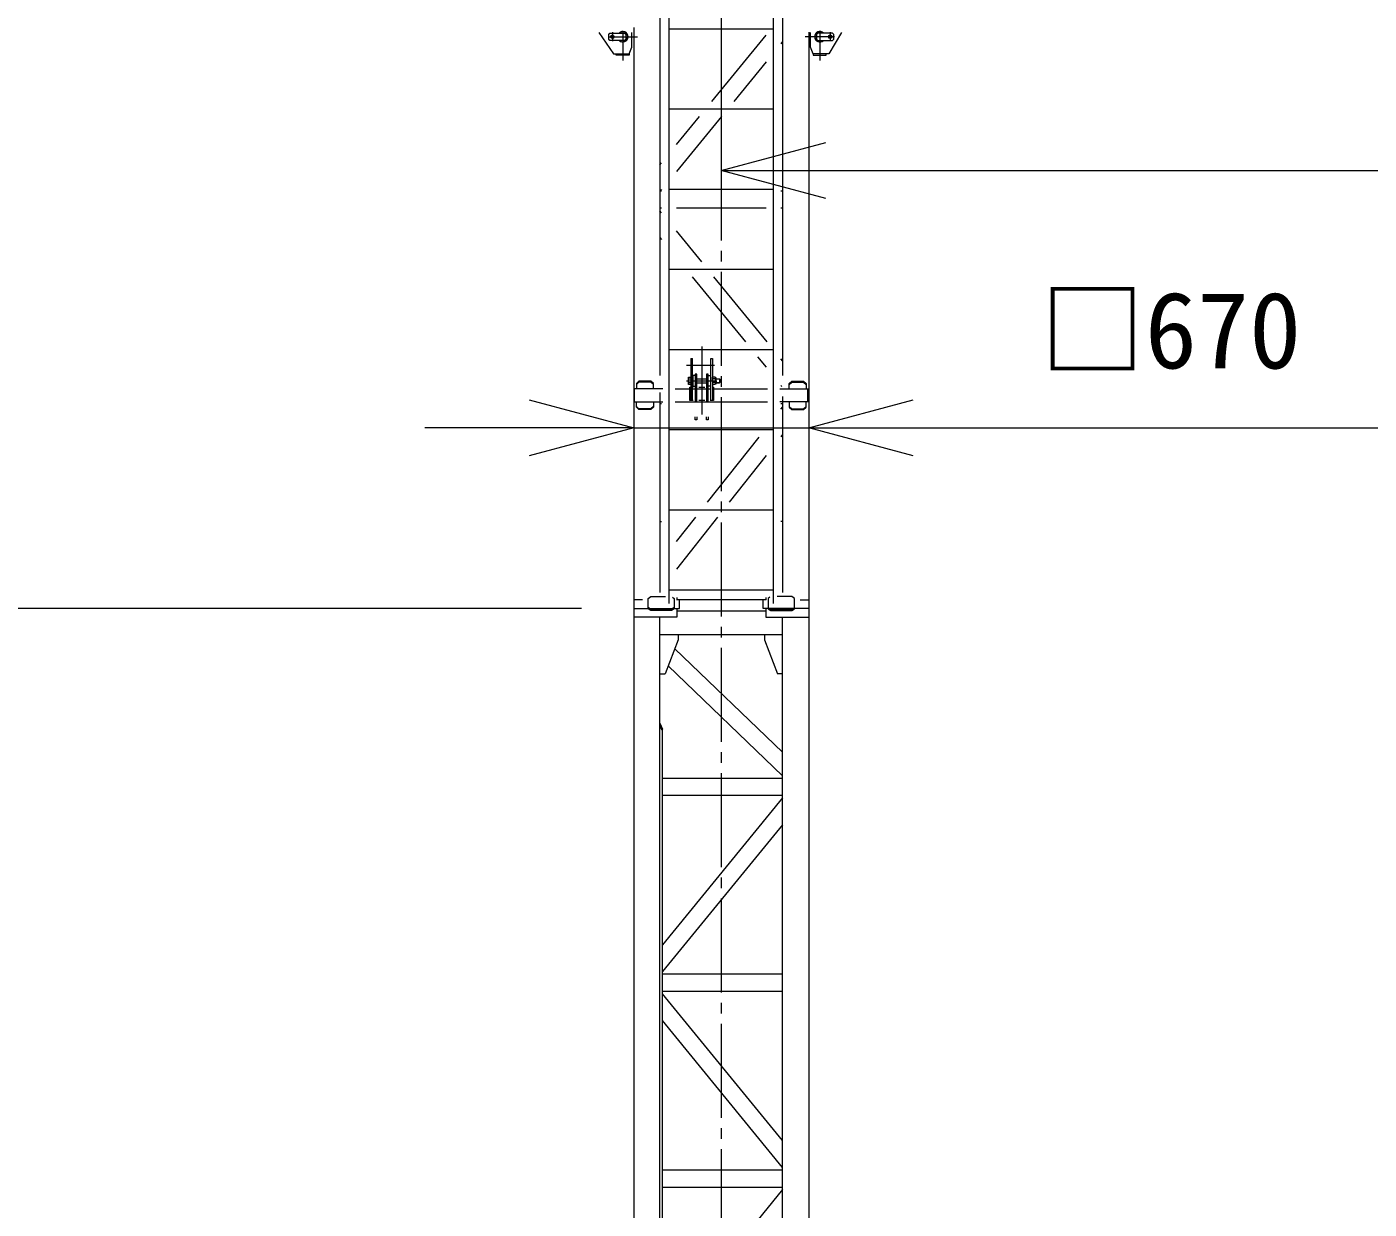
# Model space of a CAD drawing. Units: millimetres, scale not verified. Extents: x -18480 to 221138, y -24305 to 759804.
# Drawn here: x -14956 to -9817, y -244 to 4284 of the extents above; entities that cross this region are included whole.
import ezdxf
from ezdxf.enums import TextEntityAlignment as Align

# ---------------------------------------------------------------- set-up
doc = ezdxf.new("R2010")
doc.units = ezdxf.units.MM
doc.header["$LTSCALE"] = 40
doc.linetypes.add('CHAIN2', pattern=[12, 9, -1, 1, -1])
for name, color, linetype, lineweight in [('0-1_10 常用実線', 3, 'Continuous', 18), ('0-3_12 常用一点鎖線', 3, 'CHAIN2', 18), ('0-4_05 寸法', 7, 'Continuous', 18)]:
    doc.layers.add(name, color=color, linetype=linetype, lineweight=lineweight)
doc.styles.add('ＭＳ ゴシック', font='')
doc.styles.get('ＭＳ ゴシック').set_extended_font_data('MS Gothic')

msp = doc.modelspace()

# ---------------------------------------------------------------- linework, layer by layer
at = {"layer": '0-1_10 常用実線'}
for p, q in [((-12497.58, 2074.87), (-12497.58, 5642.18)), ((-12097.58, 2074.87), (-12097.58, 5642.18)), ((-12532.58, 4345.68), (-12532.58, 2948.18)), ((-12062.58, 4345.68), (-12062.58, 2948.18)), ((-12632.58, 4281.68), (-12632.58, 2948.18)), ((-12497.58, 4276.18), (-12097.58, 4276.18)), ((-12766.28, 4261.68), (-12709.58, 4180.68)), ((-12730.58, 4245.68), (-12618.58, 4245.68)), ((-12714.58, 4262.68), (-12714.58, 4228.68)), ((-12674.58, 4261.68), (-12674.58, 4154.68)), ((-12333.97, 3997.78), (-12126.18, 4251.85)), ((-12062.58, 4226.94), (-12068.98, 4219.11)), ((-11863.57, 4245.68), (-11976.58, 4245.68)), ((-11962.58, 4263.68), (-11962.58, 2948.18)), ((-11920.58, 4261.68), (-11920.58, 4154.68)), ((-11836.98, 4261.68), (-11885.58, 4180.68)), ((-11880.58, 4262.68), (-11880.58, 4228.68)), ((-12709.58, 4180.68), (-12649.58, 4180.68)), ((-12649.58, 4180.68), (-12649.58, 4174.68)), ((-11885.58, 4180.68), (-11945.58, 4180.68)), ((-11895.58, 4174.68), (-11895.58, 4180.68)), ((-12126.18, 4149.18), (-12250, 3997.78)), ((-12497.58, 3969.18), (-12097.58, 3969.18)), ((-12296.78, 3940.58), (-12468.98, 3730.04)), ((-12468.98, 3832.71), (-12380.75, 3940.58)), ((-12532.58, 3754.94), (-12526.18, 3762.77)), ((-12532.58, 3655.68), (-12526.18, 3655.68)), ((-12497.58, 3662.18), (-12097.58, 3662.18)), ((-12068.98, 3655.68), (-12062.58, 3655.68)), ((-12532.58, 3590.68), (-12526.18, 3590.68)), ((-12526.18, 3571.78), (-12532.58, 3579.61)), ((-12468.98, 3590.68), (-12126.18, 3590.68)), ((-12068.98, 3590.68), (-12062.58, 3590.68)), ((-12372.42, 3383.78), (-12468.98, 3501.85)), ((-12532.58, 3476.94), (-12526.18, 3469.11)), ((-12497.58, 3355.18), (-12097.58, 3355.18)), ((-12409.61, 3326.58), (-12205.3, 3076.78)), ((-12121.33, 3076.78), (-12325.63, 3326.58)), ((-12497.58, 3048.18), (-12097.58, 3048.18)), ((-12372.58, 3059.18), (-12372.58, 2799.18)), ((-12430.1, 2988.18), (-12323.03, 2988.18)), ((-12413.58, 3013.18), (-12407.58, 3013.18)), ((-12413.58, 3013.18), (-12413.58, 2853.18)), ((-12407.58, 2853.18), (-12407.58, 3013.18)), ((-12337.58, 2853.18), (-12337.58, 3013.18)), ((-12337.58, 3013.18), (-12331.58, 3013.18)), ((-12331.58, 3013.18), (-12331.58, 2853.18)), ((-12158.52, 3019.58), (-12126.18, 2980.04)), ((-12062.58, 3004.94), (-12068.98, 3012.77)), ((-12422.5, 2935.11), (-12413.58, 2935.11)), ((-12391.58, 2936.18), (-12353.58, 2936.18)), ((-12331.58, 2928.18), (-12331.58, 2942.03)), ((-12320.43, 2942.03), (-12331.58, 2942.03)), ((-12320.43, 2935.11), (-12331.58, 2935.11)), ((-12319.08, 2939.68), (-12320.43, 2942.03)), ((-12319.08, 2939.68), (-12319.08, 2928.18)), ((-12318.08, 2939.68), (-12319.08, 2939.68)), ((-12317.08, 2928.18), (-12317.08, 2938.68)), ((-12317.08, 2936.18), (-12304.81, 2936.18)), ((-12317.08, 2935.1), (-12303.72, 2935.1)), ((-12304.81, 2936.18), (-12304.81, 2920.18)), ((-12303.58, 2934.95), (-12304.81, 2936.18)), ((-12303.58, 2934.95), (-12303.58, 2921.41)), ((-12629.38, 2847.18), (-12629.38, 2897.18)), ((-12612.58, 2926.16), (-12612.58, 2923.16)), ((-12567.58, 2926.16), (-12567.58, 2923.16)), ((-12532.58, 2883.18), (-12532.58, 2117.07)), ((-12473.98, 2897.18), (-12417.58, 2897.18)), ((-12430.1, 2928.18), (-12323.03, 2928.18)), ((-12422.5, 2921.25), (-12413.58, 2921.25)), ((-12407.58, 2903.18), (-12405.08, 2903.18)), ((-12407.58, 2897.18), (-12397.58, 2897.18)), ((-12391.58, 2920.18), (-12353.58, 2920.18)), ((-12391.58, 2897.18), (-12353.58, 2897.18)), ((-12384.08, 2903.18), (-12361.08, 2903.18)), ((-12347.58, 2897.18), (-12337.58, 2897.18)), ((-12340.08, 2903.18), (-12337.58, 2903.18)), ((-12331.58, 2928.18), (-12331.58, 2914.33)), ((-12320.43, 2921.26), (-12331.58, 2921.26)), ((-12320.43, 2914.33), (-12331.58, 2914.33)), ((-12327.58, 2897.18), (-12121.18, 2897.18)), ((-12319.08, 2916.68), (-12320.43, 2914.33)), ((-12319.08, 2916.68), (-12319.08, 2928.18)), ((-12318.08, 2916.68), (-12319.08, 2916.68)), ((-12317.08, 2928.18), (-12317.08, 2917.68)), ((-12317.08, 2921.26), (-12303.72, 2921.26)), ((-12317.08, 2920.18), (-12304.81, 2920.18)), ((-12304.81, 2920.18), (-12303.58, 2921.41)), ((-12073.98, 2897.18), (-11962.58, 2897.18)), ((-12068.98, 2910.1), (-12065.37, 2905.68)), ((-12027.58, 2926.16), (-12027.58, 2923.16)), ((-11982.58, 2926.16), (-11982.58, 2923.16)), ((-11965.78, 2847.18), (-11965.78, 2897.18)), ((-11962.58, 2897.18), (-11962.58, 2847.18)), ((-12622.58, 2826.86), (-12622.58, 2847.18)), ((-12557.58, 2847.18), (-12557.58, 2826.86)), ((-12532.58, 2840.68), (-12526.18, 2840.68)), ((-12473.98, 2847.18), (-12121.18, 2847.18)), ((-12361.08, 2853.18), (-12384.08, 2853.18)), ((-11962.58, 2847.18), (-12073.98, 2847.18)), ((-12068.98, 2840.68), (-12062.58, 2840.68)), ((-12068.98, 2818.97), (-12062.58, 2827.08)), ((-12062.58, 2868.18), (-12062.58, 2117.07)), ((-12037.58, 2847.18), (-12037.58, 2826.86)), ((-11972.58, 2826.86), (-11972.58, 2847.18)), ((-12612.58, 2818.2), (-12612.58, 2821.2)), ((-12567.58, 2818.2), (-12567.58, 2821.2)), ((-12027.58, 2818.2), (-12027.58, 2821.2)), ((-11982.58, 2818.2), (-11982.58, 2821.2)), ((-12497.58, 2741.18), (-12097.58, 2741.18)), ((-12350.1, 2462.78), (-12152.95, 2712.58)), ((-12062.58, 2722.16), (-12068.98, 2714.05)), ((-12126.18, 2641.58), (-12267.29, 2462.78)), ((-12497.58, 2434.18), (-12097.58, 2434.18)), ((-12532.58, 2388.68), (-12526.18, 2388.68)), ((-12312.44, 2405.58), (-12468.98, 2207.24)), ((-12468.98, 2312.16), (-12395.24, 2405.58)), ((-12062.58, 2388.68), (-12068.98, 2388.68)), ((-12497.58, 2127.18), (-12097.58, 2127.18)), ((-12599.71, 2088.68), (-12632.58, 2088.68)), ((-12632.58, 2055.63), (-12467.58, 2055.63)), ((-12632.58, 2055.63), (-12632.58, -3944.37)), ((-12126.18, 2088.68), (-12468.98, 2088.68)), ((-12467.58, 2098.58), (-12467.58, 2088.68)), ((-12467.58, 2055.63), (-12467.58, 2022.63)), ((-12127.58, 2098.58), (-12127.58, 2088.68)), ((-12127.58, 2055.63), (-12127.58, 2022.63)), ((-11962.58, 2055.63), (-12127.58, 2055.63)), ((-11995.45, 2088.68), (-11962.58, 2088.68)), ((-11962.58, 2055.63), (-11962.58, -3944.37)), ((-12467.58, 2022.63), (-12632.58, 2022.63)), ((-12567.58, 2052.58), (-12567.58, 2048.33)), ((-12532.58, -3911.37), (-12532.58, 2022.63)), ((-12487.58, 2048.33), (-12487.58, 2052.58)), ((-12127.58, 2045.63), (-12467.58, 2045.63)), ((-12127.58, 2022.63), (-11962.58, 2022.63)), ((-12107.58, 2048.33), (-12107.58, 2052.58)), ((-12062.58, -3911.37), (-12062.58, 2022.63)), ((-12027.58, 2048.33), (-12027.58, 2052.58)), ((-12062.58, 1955.63), (-12532.58, 1955.63)), ((-12462.58, 1955.63), (-12462.58, 1935.63)), ((-12132.58, 1955.63), (-12132.58, 1935.63)), ((-12462.58, 1935.63), (-12512.58, 1805.63)), ((-12062.58, 1505.69), (-12475.6, 1901.8)), ((-12132.58, 1935.63), (-12082.58, 1805.63)), ((-12532.58, 1805.63), (-12512.58, 1805.63)), ((-12062.58, 1415.63), (-12500.9, 1836)), ((-12062.58, 1805.63), (-12082.58, 1805.63)), ((-12532.58, 1616.6), (-12522.58, 1594.37)), ((-12532.58, 1605.63), (-12526.68, 1592.53)), ((-12526.68, 1592.53), (-12522.58, 1594.37)), ((-12522.58, -3483.11), (-12522.58, 1594.37)), ((-12062.58, 1405.63), (-12522.58, 1405.63)), ((-12522.58, 1340.63), (-12062.58, 1340.63)), ((-12062.58, 1330.63), (-12522.58, 768.29)), ((-12062.58, 1227.97), (-12522.58, 665.63)), ((-12062.58, 655.63), (-12522.58, 655.63)), ((-12522.58, 590.63), (-12062.58, 590.63)), ((-12062.58, 18.29), (-12522.58, 580.63)), ((-12062.58, -84.37), (-12522.58, 477.97)), ((-12062.58, -94.37), (-12522.58, -94.37)), ((-12522.58, -159.37), (-12062.58, -159.37)), ((-12062.58, -169.37), (-12522.58, -731.71))]:
    msp.add_line(p, q, dxfattribs=at)
for points in [[(-12662.58, 4254.68), (-12662.58, 4236.68), (-12667.58, 4231.68), (-12723.59, 4231.68), (-12728.59, 4236.68), (-12728.59, 4254.68), (-12723.59, 4259.68), (-12667.58, 4259.68)], [(-11932.58, 4254.68), (-11932.58, 4236.68), (-11927.58, 4231.68), (-11871.57, 4231.68), (-11866.57, 4236.68), (-11866.57, 4254.68), (-11871.57, 4259.68), (-11927.58, 4259.68)], [(-12413.58, 2942.04), (-12413.58, 2914.32), (-12422.5, 2914.32), (-12423.58, 2916.18), (-12423.58, 2940.18), (-12422.5, 2942.04)], [(-12391.58, 2848.18), (-12391.58, 2953.18), (-12397.58, 2953.18), (-12397.58, 2848.18)], [(-12347.58, 2848.18), (-12347.58, 2953.18), (-12353.58, 2953.18), (-12353.58, 2848.18)]]:
    msp.add_lwpolyline(points, close=True, dxfattribs=at)
for points in [[(-12649.58, 4180.68), (-12639.58, 4205.68), (-12639.58, 4261.68)], [(-11945.58, 4180.68), (-11955.58, 4205.68), (-11955.58, 4261.68)], [(-12649.58, 4174.68), (-12699.58, 4174.68), (-12699.58, 4180.68)], [(-11945.58, 4180.68), (-11945.58, 4174.68), (-11895.58, 4174.68)], [(-12526.18, 3660.1), (-12529.79, 3655.68), (-12532.58, 3657.96)], [(-12397.58, 2948.18), (-12406.58, 2948.18), (-12406.58, 2908.18), (-12397.58, 2908.18)], [(-12347.58, 2948.18), (-12338.58, 2948.18), (-12338.58, 2908.18), (-12347.58, 2908.18)], [(-12521.18, 2897.18), (-12632.58, 2897.18), (-12632.58, 2847.18), (-12521.18, 2847.18)], [(-12557.58, 2897.18), (-12557.58, 2917.5), (-12567.58, 2926.16), (-12612.58, 2926.16), (-12622.58, 2917.5), (-12622.58, 2897.18)], [(-12557.58, 2914.5), (-12567.58, 2923.16), (-12612.58, 2923.16), (-12622.58, 2914.5)], [(-12405.08, 2853.18), (-12417.58, 2853.18), (-12417.58, 2903.18), (-12413.58, 2903.18)], [(-12331.58, 2903.18), (-12327.58, 2903.18), (-12327.58, 2853.18), (-12340.08, 2853.18)], [(-12037.58, 2897.18), (-12037.58, 2917.5), (-12027.58, 2926.16), (-11982.58, 2926.16), (-11972.58, 2917.5), (-11972.58, 2897.18)], [(-12037.58, 2914.5), (-12027.58, 2923.16), (-11982.58, 2923.16), (-11972.58, 2914.5)], [(-12632.58, 2868.18), (-12632.58, 2055.68), (-12577.58, 2055.68)], [(-12557.58, 2829.86), (-12567.58, 2821.2), (-12612.58, 2821.2), (-12622.58, 2829.86)], [(-12557.58, 2826.86), (-12567.58, 2818.2), (-12612.58, 2818.2), (-12622.58, 2826.86)], [(-12037.58, 2829.86), (-12027.58, 2821.2), (-11982.58, 2821.2), (-11972.58, 2829.86)], [(-12037.58, 2826.86), (-12027.58, 2818.2), (-11982.58, 2818.2), (-11972.58, 2826.86)], [(-11962.58, 2868.18), (-11962.58, 2055.68), (-12017.58, 2055.68)], [(-12391.58, 2789.68), (-12391.58, 2778.18), (-12397.58, 2778.18), (-12397.58, 2789.68)], [(-12347.58, 2789.68), (-12347.58, 2778.18), (-12353.58, 2778.18), (-12353.58, 2789.68)], [(-12577.58, 2055.4), (-12577.58, 2095), (-12567.58, 2102.07), (-12511.18, 2102.07)], [(-12477.58, 2059.65), (-12487.58, 2052.58), (-12567.58, 2052.58), (-12577.58, 2059.65)], [(-12483.98, 2099.53), (-12477.58, 2095), (-12477.58, 2055.4)], [(-12477.58, 2055.68), (-12457.58, 2055.68), (-12457.58, 2088.68)], [(-12117.58, 2055.68), (-12137.58, 2055.68), (-12137.58, 2088.68)], [(-12111.18, 2099.53), (-12117.58, 2095), (-12117.58, 2055.4)], [(-12117.58, 2059.65), (-12107.58, 2052.58), (-12027.58, 2052.58), (-12017.58, 2059.65)], [(-12017.58, 2055.4), (-12017.58, 2095), (-12027.58, 2102.07), (-12083.98, 2102.07)], [(-12477.58, 2055.4), (-12487.58, 2048.33), (-12567.58, 2048.33), (-12577.58, 2055.4)], [(-12117.58, 2055.4), (-12107.58, 2048.33), (-12027.58, 2048.33), (-12017.58, 2055.4)]]:
    msp.add_lwpolyline(points, dxfattribs=at)
for centre, radius in [((-12714.58, 4245.68), 7), ((-12714.58, 4245.68), 5.05), ((-11880.58, 4245.68), 7), ((-11880.58, 4245.68), 5.05)]:
    msp.add_circle(centre, radius, dxfattribs=at)
for centre, radius, start, end in [((-12674.58, 4245.68), 20, 224.427, 135.573), ((-11920.58, 4245.68), 20, 44.427, 315.573), ((-12674.58, 4245.68), 19, 227.4631, 132.5369), ((-11920.58, 4245.68), 19, 47.4631, 312.5369), ((-12327.08, 2939.56), 8, 326.1293, 0.83394), ((-12335.07, 2928.64), 16, 358.34558, 23.82481), ((-12318.08, 2938.68), 1, 0, 90), ((-12327.08, 2916.8), 8, 359.16606, 33.8707), ((-12335.07, 2927.72), 16, 336.17519, 1.65442), ((-12318.08, 2917.68), 1, 270, 0)]:
    msp.add_arc(centre, radius, start, end, dxfattribs=at)
at = {"layer": '0-3_12 常用一点鎖線'}
msp.add_line((-12297.58, 10545.63), (-12297.58, -17454.37), dxfattribs=at)
at = {"layer": '0-4_05 寸法'}
for p, q in [((-12297.58, 6485.68), (-12297.58, 3633.49)), ((-12297.58, 3733.49), (-11897.58, 3733.49)), ((-11897.58, 3733.49), (4802.42, 3733.49)), ((-12632.58, 3493.58), (-12632.58, 2647.75)), ((-11962.58, 3493.58), (-11962.58, 2647.75)), ((-13032.58, 2747.75), (-13432.58, 2747.75)), ((-12632.58, 2747.75), (-13032.58, 2747.75)), ((-12632.58, 2747.75), (-11962.58, 2747.75)), ((-11962.58, 2747.75), (-11562.58, 2747.75)), ((-11562.58, 2747.75), (-9455.91, 2747.75)), ((-12832.58, 2055.68), (-16062.56, 2055.68)), ((-12832.58, 2055.63), (-16062.56, 2055.63))]:
    msp.add_line(p, q, dxfattribs=at)
for points in [[(-11897.58, 3626.31), (-12297.58, 3733.49), (-11897.58, 3840.67)], [(-13032.58, 2854.93), (-12632.58, 2747.75), (-13032.58, 2640.57)], [(-11562.58, 2640.57), (-11962.58, 2747.75), (-11562.58, 2854.93)]]:
    msp.add_lwpolyline(points, dxfattribs=at)

# ---------------------------------------------------------------- texts
at = {"layer": '0-4_05 寸法', "style": 'ＭＳ ゴシック'}
msp.add_text('□670', height=293.3, dxfattribs=at).set_placement((-11075.91, 2887.75), align=Align.BOTTOM_LEFT)

doc.saveas('drawing.dxf')
